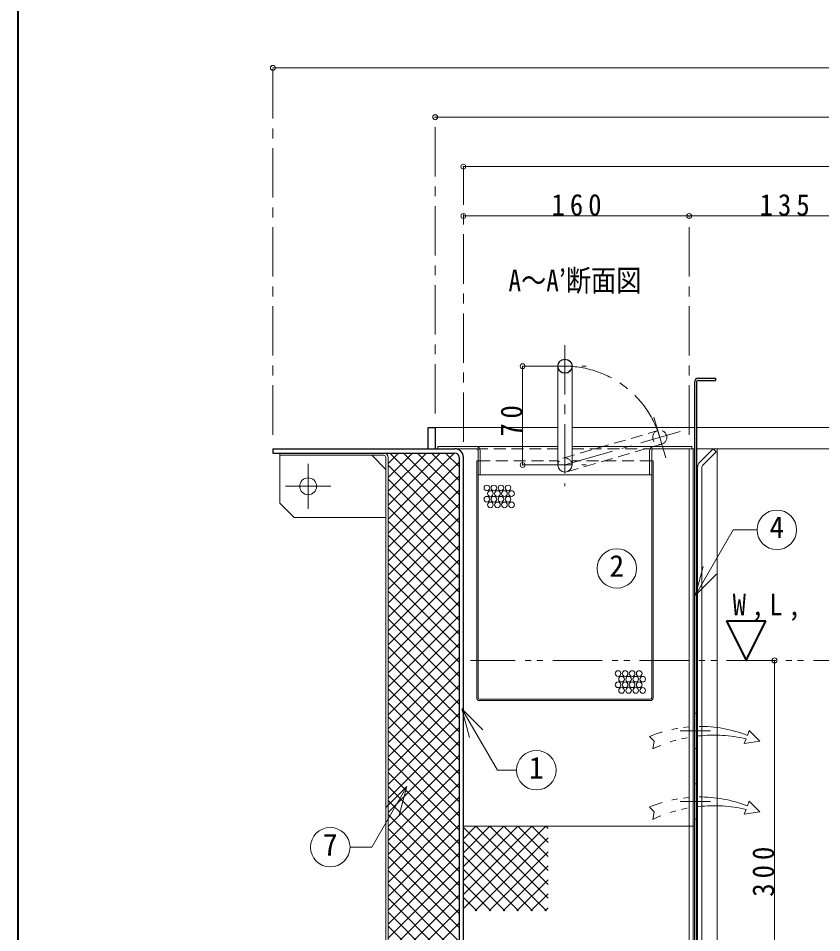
# Model space of a CAD drawing. Units: millimetres at full size, sheet at 1:7. Extents: x -1480 to 1355, y -979 to 988.
# Drawn here: x -1480 to -910, y -527 to 121 of the extents above; entities that cross this region are included whole.
import ezdxf
from ezdxf.enums import TextEntityAlignment as Align

# ---------------------------------------------------------------- set-up
doc = ezdxf.new("R2010")
doc.units = ezdxf.units.MM
doc.header["$LTSCALE"] = 7
doc.header["$PDMODE"] = 32
doc.header["$PDSIZE"] = 3.5
for name, pattern in [('CHAIN1', [8, 5, -1, 1, -1]), ('DASHED1', [1.8, 1.2, -0.6]), ('DOUBLE_CHAIN1', [8.8, 5, -1, 0.6, -0.6, 0.6, -1])]:
    doc.linetypes.add(name, pattern=pattern)
doc.layers.add('0-0_ﾚｲﾔ1', color=4, linetype='Continuous', lineweight=9)
doc.styles.add('ＭＳ ゴシック', font='')
doc.styles.get('ＭＳ ゴシック').set_extended_font_data('MS Gothic')

msp = doc.modelspace()

# ---------------------------------------------------------------- linework, layer by layer
at = {"layer": '0-0_ﾚｲﾔ1', "color": 1, "lineweight": 40}
for p, q in [((-1479.745, -979.045), (-1479.745, 987.955)), ((-977.733, -306.045), (-949.733, -306.045))]:
    msp.add_line(p, q, dxfattribs=at)
at = {"layer": '0-0_ﾚｲﾔ1', "linetype": 'CHAIN1'}
for p, q in [((-1299.245, -174.045), (-1299.245, 85.955)), ((-1184.245, -159.045), (-1184.245, 50.955)), ((-1164.245, -179.045), (-1164.245, 15.955)), ((-1004.245, -174.045), (-1004.245, -19.045)), ((-1092.245, -110.545), (-1092.245, -210.545)), ((-1122.245, -125.545), (-1077.245, -125.545)), ((-1020.842, -190.391), (-1029.224, -161.585)), ((-1092.245, -195.545), (-1010.63, -171.797)), ((-1274.245, -226.645), (-1274.245, -194.645)), ((-1122.245, -195.545), (-1077.245, -195.545)), ((-1258.245, -210.645), (-1290.245, -210.645)), ((-988.995, -384.045), (-1010.495, -384.045)), ((-988.995, -434.045), (-1010.495, -434.045))]:
    msp.add_line(p, q, dxfattribs=at)
at = {"layer": '0-0_ﾚｲﾔ1'}
for p, q in [((-429.245, 85.955), (-1299.245, 85.955)), ((-1184.245, 50.955), (-544.245, 50.955)), ((-564.245, 15.955), (-1164.245, 15.955)), ((-1164.245, -19.045), (-1004.245, -19.045)), ((-1004.245, -19.045), (-869.245, -19.045)), ((-1122.245, -125.545), (-1122.245, -195.545)), ((-1184.245, -169.045), (-1097.245, -169.045)), ((-1087.245, -169.045), (-1000.495, -169.045)), ((-998.995, -169.045), (-865.495, -169.045)), ((-1220.245, -187.102), (-1220.188, -187.045)), ((-1217.645, -234), (-1170.691, -187.045)), ((-1217.645, -224.1), (-1180.59, -187.045)), ((-1217.645, -214.201), (-1190.49, -187.045)), ((-1217.645, -204.301), (-1200.389, -187.045)), ((-1217.645, -194.402), (-1210.289, -187.045)), ((-1216.479, -187.045), (-1167.245, -236.28)), ((-1206.58, -187.045), (-1167.245, -226.38)), ((-1196.68, -187.045), (-1167.245, -216.481)), ((-1186.781, -187.045), (-1167.245, -206.581)), ((-1176.881, -187.045), (-1167.245, -196.682)), ((-1155.245, -182.545), (-1097.245, -182.545)), ((-1087.245, -182.545), (-1029.245, -182.545)), ((-1001.245, -184.045), (-1000.495, -184.045)), ((-998.995, -184.045), (-869.245, -184.045)), ((-984.245, -634.045), (-984.245, -184.045)), ((-1294.245, -188.645), (-1294.245, -222.645)), ((-1229.245, -188.645), (-1219.245, -198.645)), ((-1217.645, -243.899), (-1167.245, -193.499)), ((-1154.745, -192.545), (-1153.745, -192.545)), ((-1154.745, -360.545), (-1154.745, -192.545)), ((-1030.745, -192.545), (-1029.745, -192.545)), ((-1029.745, -360.545), (-1029.745, -192.545)), ((-1217.645, -195.779), (-1167.245, -246.179)), ((-1217.645, -253.799), (-1167.245, -203.399)), ((-1217.645, -205.678), (-1167.245, -256.078)), ((-1153.745, -360.545), (-1153.745, -202.545)), ((-1152.245, -202.545), (-1032.245, -202.545)), ((-1030.745, -360.545), (-1030.745, -202.545)), ((-1217.645, -263.698), (-1167.245, -213.298)), ((-1217.645, -215.578), (-1167.245, -265.978)), ((-1294.245, -222.645), (-1284.245, -232.645)), ((-1217.645, -273.598), (-1167.245, -223.198)), ((-1217.645, -225.477), (-1167.245, -275.877)), ((-1284.245, -232.645), (-1219.245, -232.645)), ((-1217.645, -283.497), (-1167.245, -233.097)), ((-1217.645, -235.377), (-1167.245, -285.777)), ((-1217.645, -293.397), (-1167.245, -242.997)), ((-1217.645, -245.276), (-1167.245, -295.676)), ((-1217.645, -303.296), (-1167.245, -252.896)), ((-1217.645, -255.176), (-1167.245, -305.576)), ((-1217.645, -313.196), (-1167.245, -262.796)), ((-1217.645, -265.075), (-1167.245, -315.475)), ((-1217.645, -323.095), (-1167.245, -272.695)), ((-1217.645, -274.975), (-1167.245, -325.375)), ((-1217.645, -332.995), (-1167.245, -282.595)), ((-1217.645, -284.874), (-1167.245, -335.274)), ((-1217.645, -342.894), (-1167.245, -292.494)), ((-1217.645, -294.774), (-1167.245, -345.174)), ((-1217.645, -352.794), (-1167.245, -302.394)), ((-1217.645, -304.673), (-1167.245, -355.073)), ((-1217.645, -362.693), (-1167.245, -312.293)), ((-1217.645, -314.573), (-1167.245, -364.973)), ((-1217.645, -372.593), (-1167.245, -322.193)), ((-1217.645, -324.472), (-1167.245, -374.872)), ((-1217.645, -382.492), (-1167.245, -332.092)), ((-1217.645, -334.372), (-1167.245, -384.772)), ((-943.745, -334.045), (-943.745, -634.045)), ((-1217.645, -392.392), (-1167.245, -341.992)), ((-1217.645, -344.271), (-1167.245, -394.671)), ((-1217.645, -402.291), (-1167.245, -351.891)), ((-1217.645, -354.171), (-1167.245, -404.571)), ((-1217.645, -412.191), (-1167.245, -361.791)), ((-1152.745, -361.545), (-1031.745, -361.545)), ((-1152.745, -362.545), (-1031.745, -362.545)), ((-1217.645, -364.07), (-1167.245, -414.47)), ((-1217.645, -422.09), (-1167.245, -371.69)), ((-1217.645, -373.97), (-1167.245, -424.37)), ((-1217.645, -431.99), (-1167.245, -381.59)), ((-1217.645, -383.869), (-1167.245, -434.269)), ((-1217.645, -441.889), (-1167.245, -391.489)), ((-1217.645, -393.769), (-1167.245, -444.169)), ((-1217.645, -451.789), (-1167.245, -401.389)), ((-1217.645, -403.668), (-1167.245, -454.068)), ((-1217.645, -461.688), (-1167.245, -411.288)), ((-1217.645, -413.568), (-1167.245, -463.968)), ((-1217.645, -471.588), (-1167.245, -421.188)), ((-1217.645, -423.467), (-1167.245, -473.867)), ((-1217.645, -481.487), (-1167.245, -431.087)), ((-1217.645, -433.367), (-1167.245, -483.767)), ((-1217.645, -491.387), (-1167.245, -440.987)), ((-1217.645, -443.266), (-1167.245, -493.666)), ((-1217.645, -501.286), (-1167.245, -450.886)), ((-1217.645, -453.166), (-1167.245, -503.566)), ((-1164.245, -500.041), (-1115.75, -451.545)), ((-1164.245, -490.141), (-1125.649, -451.545)), ((-1164.245, -470.342), (-1145.448, -451.545)), ((-1164.245, -460.443), (-1155.348, -451.545)), ((-1164.245, -480.242), (-1135.549, -451.545)), ((-1164.245, -509.94), (-1105.85, -451.545)), ((-1000.495, -451.545), (-1164.245, -451.545)), ((-1164.245, -452.573), (-1105.273, -511.545)), ((-1155.374, -451.545), (-1104.245, -502.674)), ((-1145.474, -451.545), (-1104.245, -492.774)), ((-1135.575, -451.545), (-1104.245, -482.875)), ((-1125.675, -451.545), (-1104.245, -472.975)), ((-1115.776, -451.545), (-1104.245, -463.076)), ((-1105.876, -451.545), (-1104.245, -453.176)), ((-1155.951, -511.545), (-1104.245, -459.84)), ((-1217.645, -511.186), (-1167.245, -460.786)), ((-1217.645, -463.065), (-1167.245, -513.465)), ((-1164.245, -462.473), (-1115.173, -511.545)), ((-1217.645, -521.085), (-1167.245, -470.685)), ((-1217.645, -472.965), (-1167.245, -523.365)), ((-1164.245, -472.372), (-1125.072, -511.545)), ((-1146.051, -511.545), (-1104.245, -469.739)), ((-1217.645, -530.985), (-1167.245, -480.585)), ((-1217.645, -482.864), (-1167.245, -533.264)), ((-1164.245, -482.272), (-1134.972, -511.545)), ((-1136.152, -511.545), (-1104.245, -479.639)), ((-1217.645, -540.884), (-1167.245, -490.484)), ((-1164.245, -492.171), (-1144.871, -511.545)), ((-1126.252, -511.545), (-1104.245, -489.538)), ((-1217.645, -492.764), (-1167.245, -543.164)), ((-1217.645, -550.784), (-1167.245, -500.384)), ((-1217.645, -502.663), (-1167.245, -553.063)), ((-1164.245, -502.071), (-1154.771, -511.545)), ((-1116.353, -511.545), (-1104.245, -499.438)), ((-1217.645, -560.683), (-1167.245, -510.283)), ((-1106.453, -511.545), (-1104.245, -509.337)), ((-1217.645, -512.563), (-1167.245, -562.963)), ((-1217.645, -570.583), (-1167.245, -520.183)), ((-1217.645, -522.462), (-1167.245, -572.862))]:
    msp.add_line(p, q, dxfattribs=at)
at = {"layer": '0-0_ﾚｲﾔ1', "color": 7, "lineweight": 18}
for p, q in [((-1097.245, -125.545), (-1097.245, -195.545)), ((-1087.245, -125.545), (-1087.245, -195.545)), ((-1294.245, -188.645), (-1294.245, -187.045)), ((-1182.245, -182.545), (-1182.245, -184.045)), ((-1182.245, -182.545), (-1155.245, -182.545)), ((-1170.245, -184.045), (-1155.245, -184.045)), ((-1153.745, -202.545), (-1153.745, -185.545)), ((-1152.245, -185.545), (-1152.245, -202.545)), ((-1032.245, -185.545), (-1032.245, -202.545)), ((-1030.745, -202.545), (-1030.745, -185.545)), ((-1029.245, -182.545), (-1002.245, -182.545)), ((-1029.245, -184.045), (-1001.245, -184.045)), ((-1004.245, -634.045), (-1004.245, -184.045)), ((-1002.245, -184.045), (-1002.245, -182.545)), ((-1001.245, -634.045), (-1001.245, -184.045)), ((-994.367, -195.409), (-985.124, -186.167)), ((-1220.845, -188.645), (-1294.245, -188.645)), ((-1219.245, -690.845), (-1219.245, -190.245)), ((-1217.645, -689.245), (-1217.645, -190.245)), ((-998.245, -197.531), (-998.245, -634.045)), ((-995.245, -197.531), (-995.245, -634.045)), ((-1153.745, -202.545), (-1152.245, -202.545)), ((-1032.245, -202.545), (-1030.745, -202.545)), ((-999.673, -287.771), (-972.957, -241.498)), ((-956.027, -241.498), (-972.957, -241.498)), ((-999.673, -287.771), (-994.237, -267.486)), ((-999.673, -287.771), (-984.823, -272.921)), ((-1165.253, -368.377), (-1140.131, -411.889)), ((-1165.253, -368.377), (-1159.818, -388.661)), ((-1165.253, -368.377), (-1150.404, -383.226)), ((-1126.538, -411.889), (-1140.131, -411.889)), ((-1204.366, -423.387), (-1229.248, -466.485)), ((-1204.366, -423.387), (-1219.216, -438.237)), ((-1204.366, -423.387), (-1209.801, -443.672)), ((-1244.598, -466.485), (-1229.248, -466.485))]:
    msp.add_line(p, q, dxfattribs=at)
at = {"layer": '0-0_ﾚｲﾔ1', "color": 5, "lineweight": 25}
for p, q in [((-997.495, -134.045), (-985.495, -134.045)), ((-997.495, -135.545), (-985.495, -135.545)), ((-985.495, -134.045), (-985.495, -135.545)), ((-1000.495, -137.045), (-1000.495, -634.045)), ((-998.995, -137.045), (-998.995, -634.045)), ((-1189.245, -184.045), (-1189.245, -169.045)), ((-1189.245, -169.045), (-1184.245, -169.045)), ((-1184.245, -169.045), (-1184.245, -184.045)), ((-1299.245, -184.045), (-1170.245, -184.045)), ((-1299.245, -184.045), (-1299.245, -187.045)), ((-1299.245, -187.045), (-1170.245, -187.045)), ((-1167.245, -190.045), (-1167.245, -637.045)), ((-1164.245, -634.045), (-1164.245, -190.045))]:
    msp.add_line(p, q, dxfattribs=at)
at = {"layer": '0-0_ﾚｲﾔ1', "linetype": 'DASHED1'}
for p, q in [((-1093.642, -190.745), (-1026.43, -171.187)), ((-1090.848, -200.346), (-1023.636, -180.789)), ((-1155.245, -184.045), (-1097.245, -184.045)), ((-1087.245, -184.045), (-1029.245, -184.045)), ((-1153.745, -192.545), (-1097.245, -192.545)), ((-1030.745, -192.545), (-1087.245, -192.545)), ((-998.995, -371.545), (-1000.495, -371.545)), ((-998.995, -396.545), (-1000.495, -396.545)), ((-998.995, -421.545), (-1000.495, -421.545)), ((-998.995, -446.545), (-1000.495, -446.545))]:
    msp.add_line(p, q, dxfattribs=at)
at = {"layer": '0-0_ﾚｲﾔ1', "linetype": 'DOUBLE_CHAIN1'}
for p, q in [((-696.289, -334.045), (-1159.245, -334.045)), ((-962.94, -387.192), (-961.664, -383.799)), ((-961.664, -383.799), (-954.199, -391.287)), ((-965.112, -392.971), (-963.86, -389.638)), ((-965.112, -392.971), (-954.199, -391.287)), ((-962.94, -437.192), (-961.664, -433.799)), ((-961.664, -433.799), (-954.199, -441.287)), ((-965.112, -442.971), (-963.86, -439.638)), ((-965.112, -442.971), (-954.199, -441.287))]:
    msp.add_line(p, q, dxfattribs=at)
at = {"layer": '0-0_ﾚｲﾔ1', "color": 7, "lineweight": 18}
msp.add_lwpolyline([(-996.488, -193.288), (-987.245, -184.045), (-985.124, -186.167)], dxfattribs=at)
at = {"layer": '0-0_ﾚｲﾔ1', "color": 1, "lineweight": 40}
msp.add_lwpolyline([(-977.733, -306.045), (-963.733, -334.045), (-949.733, -306.045)], dxfattribs=at)
at = {"layer": '0-0_ﾚｲﾔ1', "linetype": 'DOUBLE_CHAIN1'}
for points in [[(-1032.415, -388.071), (-1029.048, -391.278), (-1030.01, -396.73)], [(-1032.415, -438.071), (-1029.048, -441.278), (-1030.01, -446.73)]]:
    msp.add_lwpolyline(points, dxfattribs=at)
at = {"layer": '0-0_ﾚｲﾔ1', "color": 5, "lineweight": 25}
msp.add_circle((-1092.245, -125.545), 5, dxfattribs=at)
at = {"layer": '0-0_ﾚｲﾔ1', "linetype": 'DASHED1'}
msp.add_circle((-1025.033, -175.988), 5, dxfattribs=at)
at = {"layer": '0-0_ﾚｲﾔ1'}
for centre, radius in [((-1274.245, -210.645), 6), ((-1147.605, -211.801), 2), ((-1145.105, -215.801), 2), ((-1142.605, -211.801), 2), ((-1140.105, -215.801), 2), ((-1137.605, -211.801), 2), ((-1135.105, -215.801), 2), ((-1132.605, -211.801), 2), ((-1130.105, -215.801), 2), ((-1147.605, -219.801), 2), ((-1142.605, -219.801), 2), ((-1137.605, -219.801), 2), ((-1132.605, -219.801), 2), ((-1145.105, -223.801), 2), ((-1140.105, -223.801), 2), ((-1135.105, -223.801), 2), ((-1130.105, -223.801), 2), ((-1054.607, -343.349), 2), ((-1049.607, -343.349), 2), ((-1044.607, -343.349), 2), ((-1039.607, -343.349), 2), ((-1054.607, -351.349), 2), ((-1052.107, -347.349), 2), ((-1049.607, -351.349), 2), ((-1047.107, -347.349), 2), ((-1044.607, -351.349), 2), ((-1042.107, -347.349), 2), ((-1039.607, -351.349), 2), ((-1037.107, -347.349), 2), ((-1052.107, -355.349), 2), ((-1047.107, -355.349), 2), ((-1042.107, -355.349), 2), ((-1037.107, -355.349), 2)]:
    msp.add_circle(centre, radius, dxfattribs=at)
at = {"layer": '0-0_ﾚｲﾔ1', "color": 7, "lineweight": 18}
for centre in [(-942.027, -241.498), (-1055.479, -268.876), (-1112.538, -411.889), (-1258.598, -466.485)]:
    msp.add_circle(centre, 14, dxfattribs=at)
at = {"layer": '0-0_ﾚｲﾔ1', "linetype": 'CHAIN1'}
msp.add_arc((-1092.245, -195.545), 70, 16.22399, 90, dxfattribs=at)
at = {"layer": '0-0_ﾚｲﾔ1', "color": 5, "lineweight": 25}
for centre, radius, start, end in [((-997.495, -137.045), 3, 90, 180), ((-997.495, -137.045), 1.5, 90, 180), ((-1170.245, -190.045), 6, 0, 90), ((-1170.245, -190.045), 3, 0, 90)]:
    msp.add_arc(centre, radius, start, end, dxfattribs=at)
at = {"layer": '0-0_ﾚｲﾔ1', "color": 7, "lineweight": 18}
for centre, radius, start, end in [((-1220.845, -190.245), 3.2, 0, 90), ((-1155.245, -185.545), 3, 0, 90), ((-1155.245, -185.545), 1.5, 0, 90), ((-1029.245, -185.545), 3, 90, 180), ((-1029.245, -185.545), 1.5, 90, 180), ((-1220.845, -190.245), 1.6, 0, 90), ((-992.245, -197.531), 6, 135, 180), ((-1092.245, -195.545), 5, 180, 0), ((-992.245, -197.531), 3, 135, 180)]:
    msp.add_arc(centre, radius, start, end, dxfattribs=at)
at = {"layer": '0-0_ﾚｲﾔ1', "linetype": 'DASHED1'}
msp.add_arc((-1092.245, -195.545), 5, 0, 180, dxfattribs=at)
at = {"layer": '0-0_ﾚｲﾔ1'}
for centre, radius, start, end in [((-1152.745, -360.545), 2, 180, 270), ((-1152.745, -360.545), 1, 180, 270), ((-1031.745, -360.545), 1, 270, 0), ((-1031.745, -360.545), 2, 270, 0)]:
    msp.add_arc(centre, radius, start, end, dxfattribs=at)
at = {"layer": '0-0_ﾚｲﾔ1', "linetype": 'DOUBLE_CHAIN1'}
for centre, radius, start, end in [((-996.598, -473.004), 92.176, 68.58355, 112.86614), ((-986.678, -488.865), 101.817, 77.04934, 115.18815), ((-996.598, -523.004), 92.176, 68.58355, 112.86614), ((-986.678, -538.865), 101.817, 77.04934, 115.18815)]:
    msp.add_arc(centre, radius, start, end, dxfattribs=at)
at = {"layer": '0-0_ﾚｲﾔ1'}
for p in [(-1299.245, 85.955), (-1184.245, 50.955), (-1164.245, 15.955), (-1164.245, -19.045), (-1004.245, -19.045), (-1122.245, -125.545), (-1122.245, -195.545), (-943.745, -334.045)]:
    msp.add_point(p, dxfattribs=at)

# ---------------------------------------------------------------- texts
at = {"layer": '0-0_ﾚｲﾔ1', "color": 7, "style": 'ＭＳ ゴシック', "width": 0.85}
msp.add_text('A～A’断面図', height=15.4, dxfattribs=at).set_placement((-1132.245, -77.045), align=Align.BOTTOM_LEFT)
at = {"layer": '0-0_ﾚｲﾔ1', "color": 7, "style": 'ＭＳ ゴシック'}
for s, p in [('4', (-947.277, -251.998)), ('2', (-1060.729, -279.376)), ('1', (-1117.788, -422.389)), ('7', (-1263.848, -476.985))]:
    msp.add_text(s, height=15.4, dxfattribs=at).set_placement(p, align=Align.BOTTOM_LEFT)
at = {"layer": '0-0_ﾚｲﾔ1', "color": 7, "char_height": 15.4, "attachment_point": 7, "style": 'ＭＳ ゴシック'}
for s, insert in [('\\T1.38;\\W0.9;160', (-1101.745, -19.045)), ('\\T1.38;\\W0.9;135', (-954.245, -19.045)), ('\\T1.38;\\W0.9;W,L,', (-973.358, -306.045))]:
    msp.add_mtext(s, dxfattribs=dict(at, insert=insert))
at = {"layer": '0-0_ﾚｲﾔ1', "color": 7, "char_height": 15.4, "attachment_point": 7, "rotation": 90, "style": 'ＭＳ ゴシック'}
for s, insert in [('\\T1.36;\\W0.9;70', (-1122.245, -175.42)), ('\\T1.38;\\W0.9;300', (-943.745, -501.545))]:
    msp.add_mtext(s, dxfattribs=dict(at, insert=insert))

doc.saveas('drawing.dxf')
